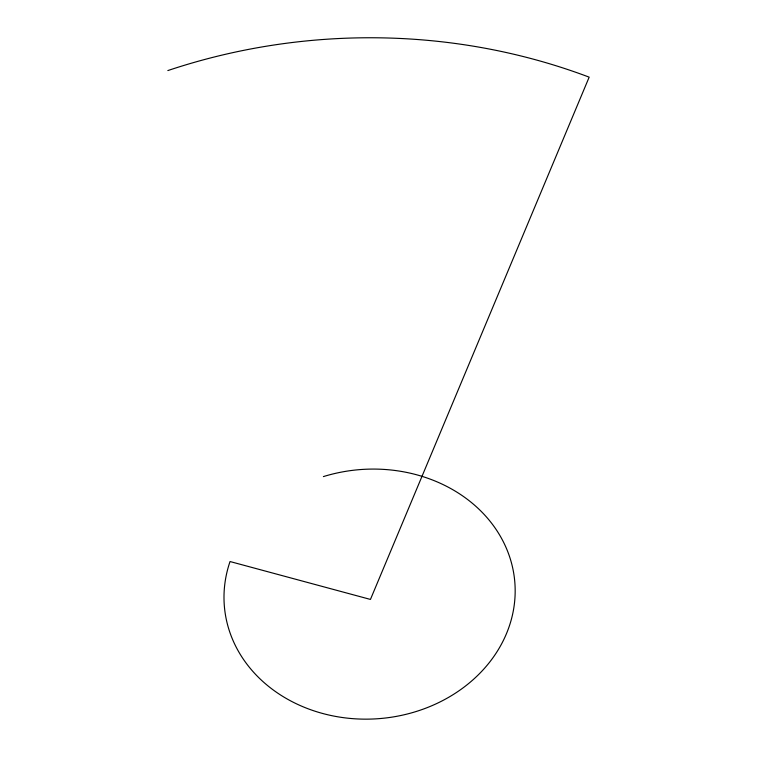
<?xml version="1.0" encoding="UTF-8"?>
<svg xmlns="http://www.w3.org/2000/svg" width="757" height="757" viewBox="0 0 757 757"><rect width="100%" height="100%" fill="white"/><g stroke="black" fill="none" stroke-linecap="round" stroke-linejoin="round"><path stroke-width="1.14" d="M167.836 70.571A557.228 483.449 -4.5 0 1 589.164 77.157L370.447 599.43L230.043 561.543A145.732 124.886 -4.8 0 0 357.162 718.932A145.732 124.886 -4.8 0 0 514.145 576.077A145.732 124.886 -4.8 0 0 323.39 476.598"/></g></svg>
